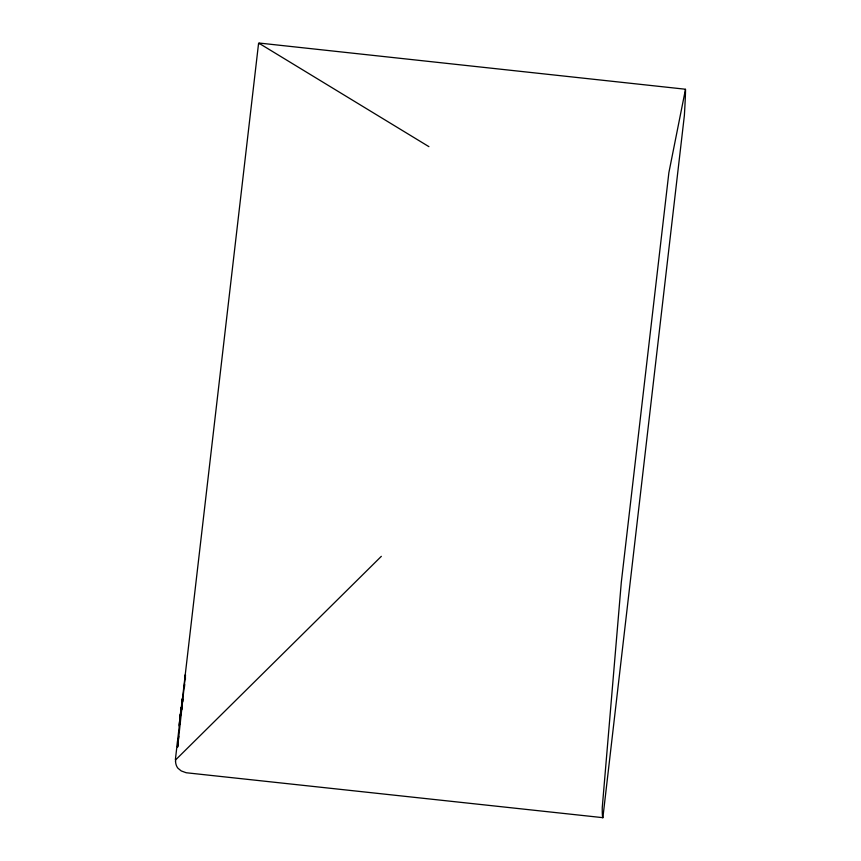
<?xml version="1.0" encoding="UTF-8"?>
<svg xmlns="http://www.w3.org/2000/svg" width="861" height="861" viewBox="0 0 861 861"><rect width="100%" height="100%" fill="white"/><g stroke="black" fill="none" stroke-linecap="round" stroke-linejoin="round"><path stroke-width="1.29" d="M177.57 747.036L177.592 741.17M177.667 747.004L185.481 674.841M179.11 725.877L180.057 717.073L179.949 717.999M179.379 724.499L179.518 721.701M185.223 679.318L185.395 674.744L185.416 679.34M181.327 707.764L182.177 698.863L181.832 703.351M180.433 714.113L180.283 716.061L180.519 714.512M180.466 713.78L180.175 717.041L180.595 713.812M180.67 713.123L180.95 709.884L180.552 714.404M180.423 713.995L180.498 713.446M180.541 713.091L180.584 712.488M175.353 759.876L258.558 43.47M177.484 746.928L177.796 744.27M178.41 738.964L178.722 736.306M180.11 724.37L180.412 721.712M181.8 709.765L182.112 707.118M182.726 701.812L183.038 699.154M184.426 687.207L184.728 684.56M180.584 712.736L180.649 711.993M180.627 712.391L180.799 710.809L180.659 712.079M181.596 704.115L181.822 703.534M181.305 707.936L181.036 708.635L181.327 707.279M602.861 817.832L684.355 115.643A294.505 7.781 -83.8 0 0 685.528 90.545L685.496 89.296L668.879 172.641L621.298 582.359L602.259 807.543A292.406 7.727 -83.8 0 0 602.571 816.572A306.021 8.083 -83.8 0 0 602.818 817.659L186.202 772.747L181.251 770.939L177.969 768.249A199.515 44.794 -37 0 1 176.43 765.59A194.747 43.717 -37.1 0 1 175.547 761.242M381.337 556.335L175.838 759.693L175.461 761.296M259.226 43.05L685.248 89.21M428.918 146.65L258.817 43.147L258.731 44.342"/></g></svg>
